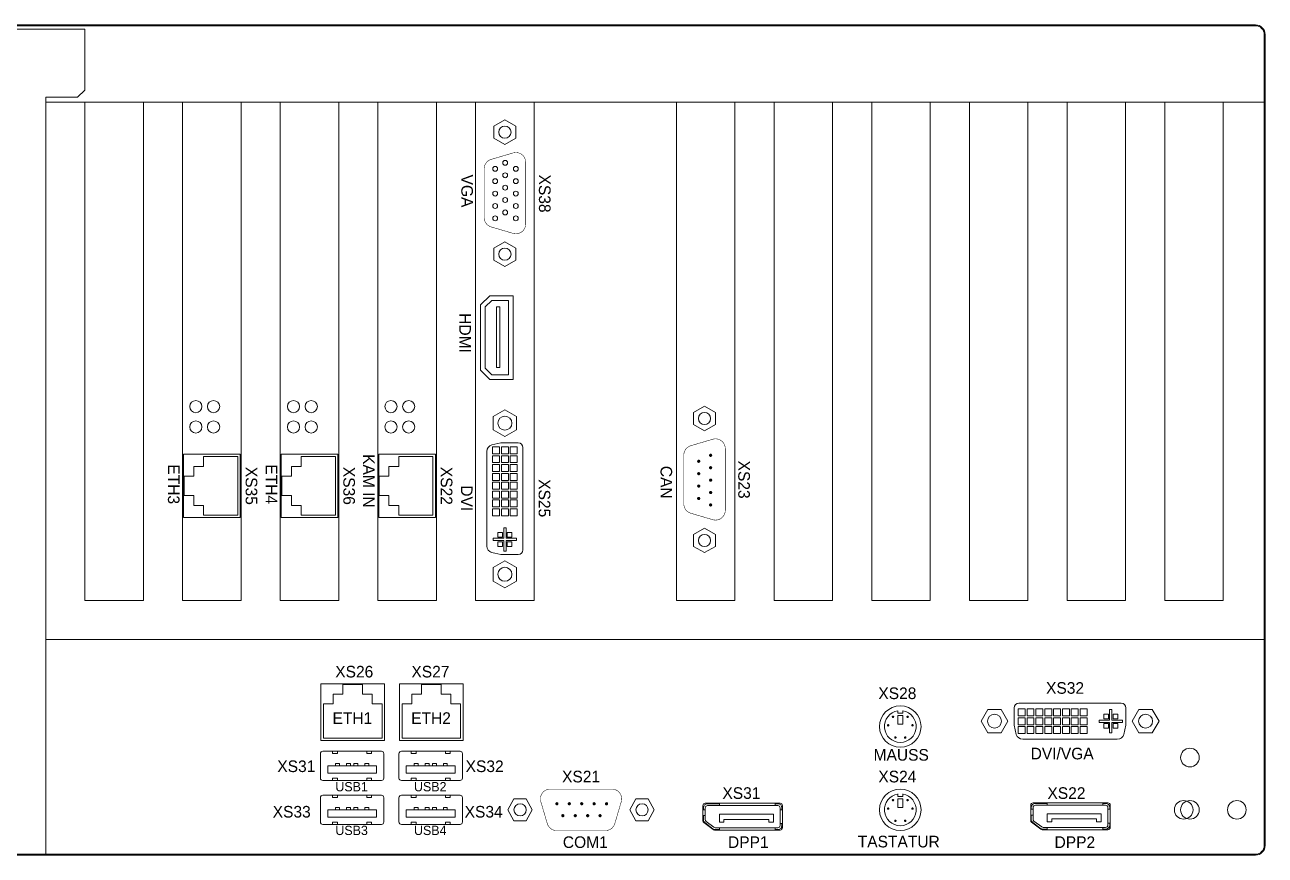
# Model space of a CAD drawing. Extents: x -2364 to 9601, y -871 to 1549.
# Drawn here: x 4405.7 to 4672.5, y -438 to -259.5 of the extents above; entities that cross this region are included whole.
import ezdxf

# ---------------------------------------------------------------- set-up
doc = ezdxf.new("R2010")
doc.units = 0
doc.layers.get('0').update_dxf_attribs({"linetype": 'CONTINUOUS'})
doc.layers.add('NRS', color=1, linetype='CONTINUOUS')

msp = doc.modelspace()

# ---------------------------------------------------------------- linework, layer by layer
at = {"color": 7, "lineweight": 13}
for p, q in [((4670.39289, -259.46876), (4222.96143, -259.46876)), ((4670.39289, -259.67882), (4222.96143, -259.67882)), ((4284.26955, -260.3829), (4418.65806, -260.3829)), ((4418.65806, -273.48675), (4418.65806, -260.3829)), ((4672.28344, -435.9206), (4672.28344, -261.56937)), ((4672.49351, -435.9206), (4672.49351, -261.56937)), ((4417.08003, -275.02211), (4418.65806, -273.48675)), ((4410.26234, -276.11261), (4410.26234, -275.02211)), ((4410.26234, -275.02211), (4417.08003, -275.02211)), ((4410.26234, -276.11261), (4672.28344, -276.11261)), ((4410.26234, -276.11261), (4410.26234, -383.24408)), ((4410.26234, -276.11261), (4410.26234, -383.24408)), ((4410.26234, -276.11261), (4410.26234, -437.81115)), ((4418.66481, -276.11261), (4418.66481, -383.24408)), ((4431.26851, -276.11261), (4431.26851, -383.24408)), ((4431.26851, -276.11261), (4431.26851, -383.24408)), ((4439.67098, -276.11261), (4439.67098, -383.24408)), ((4439.67098, -276.11261), (4439.67098, -383.24408)), ((4452.27468, -276.11261), (4452.27468, -383.24408)), ((4452.27468, -276.11261), (4452.27468, -383.24408)), ((4452.27468, -276.11261), (4452.27468, -383.24408)), ((4452.27468, -276.11261), (4452.27468, -383.24408)), ((4460.67715, -276.11261), (4460.67715, -383.24408)), ((4473.28086, -276.11261), (4473.28086, -383.24408)), ((4473.28086, -276.11261), (4473.28086, -383.24408)), ((4481.68332, -276.11261), (4481.68332, -383.24408)), ((4648.2354, -276.11261), (4488.88871, -276.11261)), ((4494.28703, -276.11261), (4494.28703, -383.24408)), ((4494.28703, -276.11261), (4494.28703, -383.24408)), ((4502.6895, -276.11261), (4502.6895, -383.24408)), ((4515.2932, -276.11261), (4515.2932, -383.24408)), ((4515.2932, -276.11261), (4515.2932, -383.24408)), ((4545.85454, -276.11261), (4545.85454, -383.24408)), ((4558.45825, -276.11261), (4558.45825, -383.24408)), ((4558.45825, -276.11261), (4558.45825, -383.24408)), ((4566.86072, -276.11261), (4566.86072, -383.24408)), ((4579.46442, -276.11261), (4579.46442, -383.24408)), ((4579.46442, -276.11261), (4579.46442, -383.24408)), ((4587.86689, -276.11261), (4587.86689, -383.24408)), ((4600.47059, -276.11261), (4600.47059, -383.24408)), ((4600.47059, -276.11261), (4600.47059, -383.24408)), ((4608.87306, -276.11261), (4608.87306, -383.24408)), ((4621.47676, -276.11261), (4621.47676, -383.24408)), ((4621.47676, -276.11261), (4621.47676, -383.24408)), ((4629.87923, -276.11261), (4629.87923, -383.24408)), ((4642.48293, -276.11261), (4642.48293, -383.24408)), ((4650.8854, -276.11261), (4650.8854, -383.24408)), ((4663.48911, -276.11261), (4663.48911, -383.24408)), ((4508.98508, -279.92924), (4506.62449, -281.24067)), ((4511.34566, -281.24067), (4508.98508, -279.92924)), ((4506.62449, -281.24067), (4506.62449, -283.86355)), ((4511.34566, -283.86355), (4511.34566, -281.24067)), ((4506.62449, -283.86355), (4508.98508, -285.17499)), ((4508.98508, -285.17499), (4511.34566, -283.86355)), ((4508.98508, -306.15799), (4506.62449, -307.46943)), ((4511.34566, -307.46943), (4508.98508, -306.15799)), ((4506.62449, -307.46943), (4506.62449, -310.0923)), ((4511.34566, -310.0923), (4511.34566, -307.46943)), ((4506.62449, -310.0923), (4508.98508, -311.40374)), ((4508.98508, -311.40374), (4511.34566, -310.0923)), ((4503.76174, -319.71392), (4505.76174, -317.71392)), ((4503.76174, -333.71392), (4503.76174, -319.71392)), ((4504.76174, -320.12813), (4506.17595, -318.71392)), ((4505.76174, -317.71392), (4510.76174, -317.71392)), ((4506.17595, -318.71392), (4509.76174, -318.71392)), ((4509.76174, -318.71392), (4509.76174, -334.71392)), ((4510.76174, -317.71392), (4510.76174, -335.71392)), ((4504.76174, -333.2997), (4504.76174, -320.12813)), ((4507.15971, -320.12813), (4507.8952, -320.12813)), ((4507.15971, -320.12813), (4507.15971, -333.13833)), ((4507.8952, -320.12813), (4507.8952, -333.13833)), ((4504.76174, -333.2997), (4506.17595, -334.71392)), ((4507.8952, -333.13833), (4507.15971, -333.13833)), ((4503.76174, -333.71392), (4505.76174, -335.71392)), ((4510.76174, -335.71392), (4505.76174, -335.71392)), ((4509.76174, -334.71392), (4506.17595, -334.71392)), ((4508.98508, -342.23622), (4506.48508, -343.6796)), ((4506.48508, -343.6796), (4506.48508, -346.56635)), ((4511.48508, -343.6796), (4508.98508, -342.23622)), ((4511.48508, -346.56635), (4511.48508, -343.6796)), ((4549.55625, -342.80524), (4551.91684, -341.4938)), ((4549.55625, -345.42811), (4549.55625, -342.80524)), ((4551.91684, -341.4938), (4554.27742, -342.80524)), ((4554.27742, -342.80524), (4554.27742, -345.42811)), ((4506.48508, -346.56635), (4508.98508, -348.00972)), ((4508.98508, -348.00972), (4511.48508, -346.56635)), ((4551.91684, -346.73955), (4549.55625, -345.42811)), ((4554.27742, -345.42811), (4551.91684, -346.73955)), ((4508.12508, -349.37297), (4506.15073, -349.78109)), ((4508.12508, -349.37297), (4511.84508, -349.37297)), ((4452.07071, -351.7823), (4439.87495, -351.7823)), ((4439.87495, -365.43631), (4439.87495, -351.7823)), ((4452.07071, -365.43631), (4452.07071, -351.7823)), ((4473.07689, -351.7823), (4460.88112, -351.7823)), ((4460.88112, -365.43631), (4460.88112, -351.7823)), ((4473.07689, -365.43631), (4473.07689, -351.7823)), ((4494.02971, -351.7823), (4481.83395, -351.7823)), ((4481.83395, -365.43631), (4481.83395, -351.7823)), ((4494.02971, -365.43631), (4494.02971, -351.7823)), ((4505.12508, -351.20411), (4505.12508, -371.54183)), ((4507.83008, -350.21297), (4506.33008, -350.21297)), ((4506.33008, -350.21297), (4506.33008, -351.71297)), ((4507.83008, -351.71297), (4506.33008, -351.71297)), ((4506.33008, -352.11797), (4506.33008, -353.61797)), ((4507.83008, -352.11797), (4506.33008, -352.11797)), ((4507.83008, -350.21297), (4507.83008, -351.71297)), ((4507.83008, -352.11797), (4507.83008, -353.61797)), ((4508.23508, -350.21297), (4509.73508, -350.21297)), ((4508.23508, -350.21297), (4508.23508, -351.71297)), ((4508.23508, -351.71297), (4509.73508, -351.71297)), ((4508.23508, -352.11797), (4508.23508, -353.61797)), ((4508.23508, -352.11797), (4509.73508, -352.11797)), ((4509.73508, -350.21297), (4509.73508, -351.71297)), ((4509.73508, -352.11797), (4509.73508, -353.61797)), ((4510.14008, -350.21297), (4511.64008, -350.21297)), ((4510.14008, -350.21297), (4510.14008, -351.71297)), ((4510.14008, -351.71297), (4511.64008, -351.71297)), ((4510.14008, -352.11797), (4511.64008, -352.11797)), ((4510.14008, -352.11797), (4510.14008, -353.61797)), ((4511.64008, -350.21297), (4511.64008, -351.71297)), ((4511.64008, -352.11797), (4511.64008, -353.61797)), ((4512.84508, -350.37297), (4512.84508, -372.37297)), ((4442.09278, -356.50869), (4442.09278, -354.40807)), ((4442.09278, -354.40807), (4444.1934, -354.40807)), ((4444.1934, -352.30745), (4451.54556, -352.30745)), ((4444.1934, -354.40807), (4444.1934, -352.30745)), ((4451.54556, -352.30745), (4451.54556, -364.91116)), ((4463.09896, -356.50869), (4463.09896, -354.40807)), ((4463.09896, -354.40807), (4465.19957, -354.40807)), ((4465.19957, -352.30745), (4472.55173, -352.30745)), ((4465.19957, -354.40807), (4465.19957, -352.30745)), ((4472.55173, -352.30745), (4472.55173, -364.91116)), ((4484.05178, -356.50869), (4484.05178, -354.40807)), ((4484.05178, -354.40807), (4486.1524, -354.40807)), ((4486.1524, -352.30745), (4493.50456, -352.30745)), ((4486.1524, -354.40807), (4486.1524, -352.30745)), ((4493.50456, -352.30745), (4493.50456, -364.91116)), ((4507.83008, -353.61797), (4506.33008, -353.61797)), ((4506.33008, -354.02297), (4506.33008, -355.52297)), ((4507.83008, -354.02297), (4506.33008, -354.02297)), ((4507.83008, -354.02297), (4507.83008, -355.52297)), ((4508.23508, -353.61797), (4509.73508, -353.61797)), ((4508.23508, -354.02297), (4508.23508, -355.52297)), ((4508.23508, -354.02297), (4509.73508, -354.02297)), ((4509.73508, -354.02297), (4509.73508, -355.52297)), ((4510.14008, -353.61797), (4511.64008, -353.61797)), ((4510.14008, -354.02297), (4511.64008, -354.02297)), ((4510.14008, -354.02297), (4510.14008, -355.52297)), ((4511.64008, -354.02297), (4511.64008, -355.52297)), ((4439.99217, -360.70992), (4439.99217, -356.50869)), ((4439.99217, -356.50869), (4442.09278, -356.50869)), ((4460.99834, -360.70992), (4460.99834, -356.50869)), ((4460.99834, -356.50869), (4463.09896, -356.50869)), ((4481.95116, -360.70992), (4481.95116, -356.50869)), ((4481.95116, -356.50869), (4484.05178, -356.50869)), ((4507.83008, -355.52297), (4506.33008, -355.52297)), ((4506.33008, -355.92797), (4506.33008, -357.42797)), ((4507.83008, -355.92797), (4506.33008, -355.92797)), ((4507.83008, -357.42797), (4506.33008, -357.42797)), ((4507.83008, -355.92797), (4507.83008, -357.42797)), ((4508.23508, -355.52297), (4509.73508, -355.52297)), ((4508.23508, -355.92797), (4508.23508, -357.42797)), ((4508.23508, -355.92797), (4509.73508, -355.92797)), ((4508.23508, -357.42797), (4509.73508, -357.42797)), ((4509.73508, -355.92797), (4509.73508, -357.42797)), ((4510.14008, -355.52297), (4511.64008, -355.52297)), ((4510.14008, -355.92797), (4511.64008, -355.92797)), ((4510.14008, -355.92797), (4510.14008, -357.42797)), ((4510.14008, -357.42797), (4511.64008, -357.42797)), ((4511.64008, -355.92797), (4511.64008, -357.42797)), ((4506.33008, -357.83297), (4506.33008, -359.33297)), ((4507.83008, -357.83297), (4506.33008, -357.83297)), ((4507.83008, -359.33297), (4506.33008, -359.33297)), ((4506.33008, -359.73797), (4506.33008, -361.23797)), ((4507.83008, -359.73797), (4506.33008, -359.73797)), ((4507.83008, -357.83297), (4507.83008, -359.33297)), ((4507.83008, -359.73797), (4507.83008, -361.23797)), ((4508.23508, -357.83297), (4508.23508, -359.33297)), ((4508.23508, -357.83297), (4509.73508, -357.83297)), ((4508.23508, -359.33297), (4509.73508, -359.33297)), ((4508.23508, -359.73797), (4508.23508, -361.23797)), ((4508.23508, -359.73797), (4509.73508, -359.73797)), ((4509.73508, -357.83297), (4509.73508, -359.33297)), ((4509.73508, -359.73797), (4509.73508, -361.23797)), ((4510.14008, -357.83297), (4511.64008, -357.83297)), ((4510.14008, -357.83297), (4510.14008, -359.33297)), ((4510.14008, -359.33297), (4511.64008, -359.33297)), ((4510.14008, -359.73797), (4511.64008, -359.73797)), ((4510.14008, -359.73797), (4510.14008, -361.23797)), ((4511.64008, -357.83297), (4511.64008, -359.33297)), ((4511.64008, -359.73797), (4511.64008, -361.23797)), ((4442.09278, -360.70992), (4439.99217, -360.70992)), ((4442.09278, -362.81054), (4442.09278, -360.70992)), ((4463.09896, -360.70992), (4460.99834, -360.70992)), ((4463.09896, -362.81054), (4463.09896, -360.70992)), ((4484.05178, -360.70992), (4481.95116, -360.70992)), ((4484.05178, -362.81054), (4484.05178, -360.70992)), ((4507.83008, -361.23797), (4506.33008, -361.23797)), ((4506.33008, -361.64297), (4506.33008, -363.14297)), ((4507.83008, -361.64297), (4506.33008, -361.64297)), ((4507.83008, -361.64297), (4507.83008, -363.14297)), ((4508.23508, -361.23797), (4509.73508, -361.23797)), ((4508.23508, -361.64297), (4508.23508, -363.14297)), ((4508.23508, -361.64297), (4509.73508, -361.64297)), ((4509.73508, -361.64297), (4509.73508, -363.14297)), ((4510.14008, -361.23797), (4511.64008, -361.23797)), ((4510.14008, -361.64297), (4511.64008, -361.64297)), ((4510.14008, -361.64297), (4510.14008, -363.14297)), ((4511.64008, -361.64297), (4511.64008, -363.14297)), ((4439.87495, -365.43631), (4452.07071, -365.43631)), ((4444.1934, -362.81054), (4442.09278, -362.81054)), ((4444.1934, -364.91116), (4444.1934, -362.81054)), ((4451.54556, -364.91116), (4444.1934, -364.91116)), ((4460.88112, -365.43631), (4473.07689, -365.43631)), ((4465.19957, -362.81054), (4463.09896, -362.81054)), ((4465.19957, -364.91116), (4465.19957, -362.81054)), ((4472.55173, -364.91116), (4465.19957, -364.91116)), ((4481.83395, -365.43631), (4494.02971, -365.43631)), ((4486.1524, -362.81054), (4484.05178, -362.81054)), ((4486.1524, -364.91116), (4486.1524, -362.81054)), ((4493.50456, -364.91116), (4486.1524, -364.91116)), ((4507.83008, -363.14297), (4506.33008, -363.14297)), ((4506.33008, -363.54797), (4506.33008, -365.04797)), ((4507.83008, -363.54797), (4506.33008, -363.54797)), ((4507.83008, -365.04797), (4506.33008, -365.04797)), ((4507.83008, -363.54797), (4507.83008, -365.04797)), ((4508.23508, -363.14297), (4509.73508, -363.14297)), ((4508.23508, -363.54797), (4508.23508, -365.04797)), ((4508.23508, -363.54797), (4509.73508, -363.54797)), ((4508.23508, -365.04797), (4509.73508, -365.04797)), ((4509.73508, -363.54797), (4509.73508, -365.04797)), ((4510.14008, -363.14297), (4511.64008, -363.14297)), ((4510.14008, -363.54797), (4511.64008, -363.54797)), ((4510.14008, -363.54797), (4510.14008, -365.04797)), ((4510.14008, -365.04797), (4511.64008, -365.04797)), ((4511.64008, -363.54797), (4511.64008, -365.04797)), ((4508.73508, -367.62297), (4508.73508, -369.87297)), ((4508.73508, -367.62297), (4509.23508, -367.62297)), ((4509.23508, -367.62297), (4509.23508, -369.87297)), ((4549.55625, -369.03399), (4551.91684, -367.72255)), ((4551.91684, -367.72255), (4554.27742, -369.03399)), ((4506.48508, -369.87297), (4508.73508, -369.87297)), ((4506.48508, -369.87297), (4506.48508, -370.37297)), ((4506.48508, -370.37297), (4508.73508, -370.37297)), ((4507.48508, -368.62297), (4507.48508, -369.62297)), ((4508.48508, -368.62297), (4507.48508, -368.62297)), ((4508.48508, -369.62297), (4507.48508, -369.62297)), ((4508.48508, -370.62297), (4507.48508, -370.62297)), ((4507.48508, -370.62297), (4507.48508, -371.62297)), ((4508.48508, -368.62297), (4508.48508, -369.62297)), ((4508.48508, -370.62297), (4508.48508, -371.62297)), ((4508.73508, -370.37297), (4508.73508, -372.62297)), ((4509.23508, -369.87297), (4511.48508, -369.87297)), ((4509.23508, -370.37297), (4509.23508, -372.62297)), ((4509.23508, -370.37297), (4511.48508, -370.37297)), ((4509.48508, -368.62297), (4510.48508, -368.62297)), ((4509.48508, -368.62297), (4509.48508, -369.62297)), ((4509.48508, -369.62297), (4510.48508, -369.62297)), ((4509.48508, -370.62297), (4510.48508, -370.62297)), ((4509.48508, -370.62297), (4509.48508, -371.62297)), ((4510.48508, -368.62297), (4510.48508, -369.62297)), ((4510.48508, -370.62297), (4510.48508, -371.62297)), ((4511.48508, -369.87297), (4511.48508, -370.37297)), ((4549.55625, -371.65687), (4549.55625, -369.03399)), ((4554.27742, -369.03399), (4554.27742, -371.65687)), ((4508.12508, -373.37297), (4506.15073, -372.96486)), ((4508.48508, -371.62297), (4507.48508, -371.62297)), ((4508.12508, -373.37297), (4511.84508, -373.37297)), ((4508.73508, -372.62297), (4509.23508, -372.62297)), ((4509.48508, -371.62297), (4510.48508, -371.62297)), ((4551.91684, -372.9683), (4549.55625, -371.65687)), ((4554.27742, -371.65687), (4551.91684, -372.9683)), ((4506.48508, -376.1796), (4508.98508, -374.73622)), ((4508.98508, -374.73622), (4511.48508, -376.1796)), ((4506.48508, -379.06635), (4506.48508, -376.1796)), ((4511.48508, -376.1796), (4511.48508, -379.06635)), ((4508.98508, -380.50972), (4506.48508, -379.06635)), ((4511.48508, -379.06635), (4508.98508, -380.50972)), ((4431.26851, -383.24408), (4418.66481, -383.24408)), ((4452.27468, -383.24408), (4439.67098, -383.24408)), ((4473.28086, -383.24408), (4460.67715, -383.24408)), ((4494.28703, -383.24408), (4481.68332, -383.24408)), ((4515.2932, -383.24408), (4502.6895, -383.24408)), ((4558.45825, -383.24408), (4545.85454, -383.24408)), ((4579.46442, -383.24408), (4566.86072, -383.24408)), ((4600.47059, -383.24408), (4587.86689, -383.24408)), ((4621.47676, -383.24408), (4608.87306, -383.24408)), ((4642.48293, -383.24408), (4629.87923, -383.24408)), ((4663.48911, -383.24408), (4650.8854, -383.24408)), ((4672.28344, -391.64655), (4410.26234, -391.64655)), ((4469.42787, -401.18038), (4469.42787, -413.37615)), ((4469.42787, -401.18038), (4483.08189, -401.18038)), ((4474.15426, -401.2976), (4478.3555, -401.2976)), ((4474.15426, -403.39822), (4474.15426, -401.2976)), ((4478.3555, -401.2976), (4478.3555, -403.39822)), ((4483.08189, -413.37615), (4483.08189, -401.18038)), ((4486.33745, -401.18038), (4486.33745, -413.37615)), ((4486.33745, -401.18038), (4499.99147, -401.18038)), ((4491.06384, -403.39822), (4491.06384, -401.2976)), ((4491.06384, -401.2976), (4495.26508, -401.2976)), ((4495.26508, -401.2976), (4495.26508, -403.39822)), ((4499.99147, -413.37615), (4499.99147, -401.18038)), ((4472.05364, -405.49883), (4472.05364, -403.39822)), ((4472.05364, -403.39822), (4474.15426, -403.39822)), ((4478.3555, -403.39822), (4480.45611, -403.39822)), ((4480.45611, -403.39822), (4480.45611, -405.49883)), ((4488.96323, -403.39822), (4491.06384, -403.39822)), ((4488.96323, -405.49883), (4488.96323, -403.39822)), ((4495.26508, -403.39822), (4497.36569, -403.39822)), ((4497.36569, -403.39822), (4497.36569, -405.49883)), ((4619.52537, -405.35635), (4641.52537, -405.35635)), ((4469.95303, -412.85099), (4469.95303, -405.49883)), ((4469.95303, -405.49883), (4472.05364, -405.49883)), ((4480.45611, -405.49883), (4482.55673, -405.49883)), ((4482.55673, -405.49883), (4482.55673, -412.85099)), ((4486.86261, -405.49883), (4488.96323, -405.49883)), ((4486.86261, -412.85099), (4486.86261, -405.49883)), ((4497.36569, -405.49883), (4499.46631, -405.49883)), ((4499.46631, -405.49883), (4499.46631, -412.85099)), ((4593.49496, -406.94799), (4593.49496, -407.47256)), ((4593.49496, -407.47256), (4594.54411, -407.47256)), ((4593.49496, -409.83315), (4593.49496, -407.99714)), ((4593.49496, -407.99714), (4594.54411, -407.99714)), ((4594.54411, -407.47256), (4594.54411, -406.94799)), ((4594.54411, -407.99714), (4594.54411, -409.83315)), ((4612.832, -406.71635), (4611.38862, -409.21635)), ((4615.71875, -406.71635), (4612.832, -406.71635)), ((4617.16213, -409.21635), (4615.71875, -406.71635)), ((4618.52537, -410.07635), (4618.52537, -406.35635)), ((4619.36537, -408.06135), (4619.36537, -406.56135)), ((4619.36537, -406.56135), (4620.86537, -406.56135)), ((4619.36537, -408.06135), (4620.86537, -408.06135)), ((4620.86537, -408.06135), (4620.86537, -406.56135)), ((4621.27037, -408.06135), (4621.27037, -406.56135)), ((4621.27037, -406.56135), (4622.77037, -406.56135)), ((4621.27037, -408.06135), (4622.77037, -408.06135)), ((4622.77037, -408.06135), (4622.77037, -406.56135)), ((4623.17537, -408.06135), (4623.17537, -406.56135)), ((4623.17537, -406.56135), (4624.67537, -406.56135)), ((4623.17537, -408.06135), (4624.67537, -408.06135)), ((4624.67537, -408.06135), (4624.67537, -406.56135)), ((4625.08037, -408.06135), (4625.08037, -406.56135)), ((4625.08037, -406.56135), (4626.58037, -406.56135)), ((4625.08037, -408.06135), (4626.58037, -408.06135)), ((4626.58037, -408.06135), (4626.58037, -406.56135)), ((4626.98537, -408.06135), (4626.98537, -406.56135)), ((4626.98537, -406.56135), (4628.48537, -406.56135)), ((4626.98537, -408.06135), (4628.48537, -408.06135)), ((4628.48537, -408.06135), (4628.48537, -406.56135)), ((4628.89037, -408.06135), (4628.89037, -406.56135)), ((4628.89037, -406.56135), (4630.39037, -406.56135)), ((4628.89037, -408.06135), (4630.39037, -408.06135)), ((4630.39037, -408.06135), (4630.39037, -406.56135)), ((4630.79537, -408.06135), (4630.79537, -406.56135)), ((4630.79537, -406.56135), (4632.29537, -406.56135)), ((4630.79537, -408.06135), (4632.29537, -408.06135)), ((4632.29537, -408.06135), (4632.29537, -406.56135)), ((4632.70037, -408.06135), (4632.70037, -406.56135)), ((4632.70037, -406.56135), (4634.20037, -406.56135)), ((4632.70037, -408.06135), (4634.20037, -408.06135)), ((4634.20037, -408.06135), (4634.20037, -406.56135)), ((4637.77537, -408.71635), (4637.77537, -407.71635)), ((4637.77537, -407.71635), (4638.77537, -407.71635)), ((4638.77537, -408.71635), (4638.77537, -407.71635)), ((4639.02537, -408.96635), (4639.02537, -406.71635)), ((4639.02537, -406.71635), (4639.52537, -406.71635)), ((4639.52537, -408.96635), (4639.52537, -406.71635)), ((4639.77537, -408.71635), (4639.77537, -407.71635)), ((4639.77537, -407.71635), (4640.77537, -407.71635)), ((4640.77537, -408.71635), (4640.77537, -407.71635)), ((4642.52537, -410.07635), (4642.52537, -406.35635)), ((4643.88862, -409.21635), (4645.332, -406.71635)), ((4645.332, -406.71635), (4648.21875, -406.71635)), ((4648.21875, -406.71635), (4649.66213, -409.21635)), ((4594.54411, -409.83315), (4593.49496, -409.83315)), ((4611.38862, -409.21635), (4612.832, -411.71635)), ((4615.71875, -411.71635), (4617.16213, -409.21635)), ((4618.52537, -410.07635), (4618.93349, -412.05069)), ((4619.36537, -409.96635), (4619.36537, -408.46635)), ((4619.36537, -408.46635), (4620.86537, -408.46635)), ((4619.36537, -409.96635), (4620.86537, -409.96635)), ((4619.36537, -410.37135), (4619.36537, -411.87135)), ((4619.36537, -410.37135), (4620.86537, -410.37135)), ((4620.86537, -409.96635), (4620.86537, -408.46635)), ((4620.86537, -410.37135), (4620.86537, -411.87135)), ((4621.27037, -408.46635), (4622.77037, -408.46635)), ((4621.27037, -409.96635), (4621.27037, -408.46635)), ((4621.27037, -409.96635), (4622.77037, -409.96635)), ((4621.27037, -410.37135), (4622.77037, -410.37135)), ((4621.27037, -410.37135), (4621.27037, -411.87135)), ((4622.77037, -409.96635), (4622.77037, -408.46635)), ((4622.77037, -410.37135), (4622.77037, -411.87135)), ((4623.17537, -408.46635), (4624.67537, -408.46635)), ((4623.17537, -409.96635), (4623.17537, -408.46635)), ((4623.17537, -409.96635), (4624.67537, -409.96635)), ((4623.17537, -410.37135), (4624.67537, -410.37135)), ((4623.17537, -410.37135), (4623.17537, -411.87135)), ((4624.67537, -409.96635), (4624.67537, -408.46635)), ((4624.67537, -410.37135), (4624.67537, -411.87135)), ((4625.08037, -408.46635), (4626.58037, -408.46635)), ((4625.08037, -409.96635), (4625.08037, -408.46635)), ((4625.08037, -409.96635), (4626.58037, -409.96635)), ((4625.08037, -410.37135), (4626.58037, -410.37135)), ((4625.08037, -410.37135), (4625.08037, -411.87135)), ((4626.58037, -409.96635), (4626.58037, -408.46635)), ((4626.58037, -410.37135), (4626.58037, -411.87135)), ((4626.98537, -408.46635), (4628.48537, -408.46635)), ((4626.98537, -409.96635), (4626.98537, -408.46635)), ((4626.98537, -409.96635), (4628.48537, -409.96635)), ((4626.98537, -410.37135), (4628.48537, -410.37135)), ((4626.98537, -410.37135), (4626.98537, -411.87135)), ((4628.48537, -409.96635), (4628.48537, -408.46635)), ((4628.48537, -410.37135), (4628.48537, -411.87135)), ((4628.89037, -408.46635), (4630.39037, -408.46635)), ((4628.89037, -409.96635), (4628.89037, -408.46635)), ((4628.89037, -409.96635), (4630.39037, -409.96635)), ((4628.89037, -410.37135), (4630.39037, -410.37135)), ((4628.89037, -410.37135), (4628.89037, -411.87135)), ((4630.39037, -409.96635), (4630.39037, -408.46635)), ((4630.39037, -410.37135), (4630.39037, -411.87135)), ((4630.79537, -408.46635), (4632.29537, -408.46635)), ((4630.79537, -409.96635), (4630.79537, -408.46635)), ((4630.79537, -409.96635), (4632.29537, -409.96635)), ((4630.79537, -410.37135), (4632.29537, -410.37135)), ((4630.79537, -410.37135), (4630.79537, -411.87135)), ((4632.29537, -409.96635), (4632.29537, -408.46635)), ((4632.29537, -410.37135), (4632.29537, -411.87135)), ((4632.70037, -408.46635), (4634.20037, -408.46635)), ((4632.70037, -409.96635), (4632.70037, -408.46635)), ((4632.70037, -409.96635), (4634.20037, -409.96635)), ((4632.70037, -410.37135), (4634.20037, -410.37135)), ((4632.70037, -410.37135), (4632.70037, -411.87135)), ((4634.20037, -409.96635), (4634.20037, -408.46635)), ((4634.20037, -410.37135), (4634.20037, -411.87135)), ((4636.77537, -408.96635), (4639.02537, -408.96635)), ((4636.77537, -409.46635), (4636.77537, -408.96635)), ((4636.77537, -409.46635), (4639.02537, -409.46635)), ((4637.77537, -408.71635), (4638.77537, -408.71635)), ((4637.77537, -409.71635), (4638.77537, -409.71635)), ((4637.77537, -409.71635), (4637.77537, -410.71635)), ((4637.77537, -410.71635), (4638.77537, -410.71635)), ((4638.77537, -409.71635), (4638.77537, -410.71635)), ((4639.02537, -411.71635), (4639.02537, -409.46635)), ((4639.52537, -408.96635), (4641.77537, -408.96635)), ((4639.52537, -409.46635), (4641.77537, -409.46635)), ((4639.52537, -411.71635), (4639.52537, -409.46635)), ((4639.77537, -408.71635), (4640.77537, -408.71635)), ((4639.77537, -409.71635), (4639.77537, -410.71635)), ((4639.77537, -409.71635), (4640.77537, -409.71635)), ((4639.77537, -410.71635), (4640.77537, -410.71635)), ((4640.77537, -409.71635), (4640.77537, -410.71635)), ((4641.77537, -409.46635), (4641.77537, -408.96635)), ((4642.52537, -410.07635), (4642.11726, -412.05069)), ((4645.332, -411.71635), (4643.88862, -409.21635)), ((4649.66213, -409.21635), (4648.21875, -411.71635)), ((4469.42787, -413.37615), (4483.08189, -413.37615)), ((4482.55673, -412.85099), (4469.95303, -412.85099)), ((4486.33745, -413.37615), (4499.99147, -413.37615)), ((4499.46631, -412.85099), (4486.86261, -412.85099)), ((4612.832, -411.71635), (4615.71875, -411.71635)), ((4619.36537, -411.87135), (4620.86537, -411.87135)), ((4620.35651, -413.07635), (4640.69423, -413.07635)), ((4621.27037, -411.87135), (4622.77037, -411.87135)), ((4623.17537, -411.87135), (4624.67537, -411.87135)), ((4625.08037, -411.87135), (4626.58037, -411.87135)), ((4626.98537, -411.87135), (4628.48537, -411.87135)), ((4628.89037, -411.87135), (4630.39037, -411.87135)), ((4630.79537, -411.87135), (4632.29537, -411.87135)), ((4632.70037, -411.87135), (4634.20037, -411.87135)), ((4639.02537, -411.71635), (4639.52537, -411.71635)), ((4648.21875, -411.71635), (4645.332, -411.71635)), ((4469.81799, -415.66335), (4482.42271, -415.66335)), ((4471.91877, -416.18854), (4471.91877, -415.66335)), ((4472.96917, -416.18854), (4472.96917, -415.66335)), ((4479.27153, -415.66335), (4479.27153, -416.18854)), ((4480.32192, -415.66335), (4480.32192, -416.18854)), ((4486.72757, -415.66335), (4499.33229, -415.66335)), ((4488.82835, -416.18854), (4488.82835, -415.66335)), ((4489.87875, -416.18854), (4489.87875, -415.66335)), ((4496.18111, -415.66335), (4496.18111, -416.18854)), ((4497.2315, -415.66335), (4497.2315, -416.18854)), ((4469.29279, -421.44051), (4469.29279, -416.18854)), ((4481.37231, -418.81453), (4470.86838, -418.81453)), ((4470.86838, -418.81453), (4470.86838, -420.39011)), ((4471.91877, -416.18854), (4472.96917, -416.18854)), ((4473.38933, -418.28933), (4472.54901, -418.28933)), ((4472.54901, -418.28933), (4472.54901, -418.81453)), ((4473.38933, -418.28933), (4473.38933, -418.81453)), ((4475.75271, -418.28933), (4474.9124, -418.28933)), ((4474.9124, -418.28933), (4474.9124, -418.81453)), ((4475.75271, -418.28933), (4475.75271, -418.81453)), ((4476.48798, -418.81453), (4476.48798, -418.28933)), ((4477.3283, -418.28933), (4476.48798, -418.28933)), ((4477.3283, -418.81453), (4477.3283, -418.28933)), ((4478.85137, -418.81453), (4478.85137, -418.28933)), ((4479.69168, -418.28933), (4478.85137, -418.28933)), ((4479.27153, -416.18854), (4480.32192, -416.18854)), ((4479.69168, -418.81453), (4479.69168, -418.28933)), ((4481.37231, -420.39011), (4481.37231, -418.81453)), ((4482.9479, -416.18854), (4482.9479, -421.44051)), ((4486.20237, -421.44051), (4486.20237, -416.18854)), ((4487.77796, -418.81453), (4487.77796, -420.39011)), ((4498.28189, -418.81453), (4487.77796, -418.81453)), ((4488.82835, -416.18854), (4489.87875, -416.18854)), ((4490.29891, -418.28933), (4489.45859, -418.28933)), ((4489.45859, -418.28933), (4489.45859, -418.81453)), ((4490.29891, -418.28933), (4490.29891, -418.81453)), ((4492.66229, -418.28933), (4491.82198, -418.28933)), ((4491.82198, -418.28933), (4491.82198, -418.81453)), ((4492.66229, -418.28933), (4492.66229, -418.81453)), ((4493.39756, -418.81453), (4493.39756, -418.28933)), ((4494.23788, -418.28933), (4493.39756, -418.28933)), ((4494.23788, -418.81453), (4494.23788, -418.28933)), ((4495.76095, -418.81453), (4495.76095, -418.28933)), ((4496.60126, -418.28933), (4495.76095, -418.28933)), ((4496.18111, -416.18854), (4497.2315, -416.18854)), ((4496.60126, -418.81453), (4496.60126, -418.28933)), ((4498.28189, -420.39011), (4498.28189, -418.81453)), ((4499.85748, -416.18854), (4499.85748, -421.44051)), ((4470.86838, -420.39011), (4481.37231, -420.39011)), ((4471.91877, -421.9657), (4471.91877, -421.44051)), ((4472.96917, -421.44051), (4471.91877, -421.44051)), ((4472.96917, -421.9657), (4472.96917, -421.44051)), ((4480.32192, -421.44051), (4479.27153, -421.44051)), ((4479.27153, -421.44051), (4479.27153, -421.9657)), ((4480.32192, -421.44051), (4480.32192, -421.9657)), ((4487.77796, -420.39011), (4498.28189, -420.39011)), ((4488.82835, -421.9657), (4488.82835, -421.44051)), ((4489.87875, -421.44051), (4488.82835, -421.44051)), ((4489.87875, -421.9657), (4489.87875, -421.44051)), ((4496.18111, -421.44051), (4496.18111, -421.9657)), ((4497.2315, -421.44051), (4496.18111, -421.44051)), ((4497.2315, -421.44051), (4497.2315, -421.9657)), ((4482.42271, -421.9657), (4469.81799, -421.9657)), ((4499.33229, -421.9657), (4486.72757, -421.9657)), ((4469.29279, -430.89405), (4469.29279, -425.64208)), ((4469.81799, -425.11688), (4482.42271, -425.11688)), ((4471.91877, -425.64208), (4471.91877, -425.11688)), ((4471.91877, -425.64208), (4472.96917, -425.64208)), ((4472.96917, -425.64208), (4472.96917, -425.11688)), ((4479.27153, -425.11688), (4479.27153, -425.64208)), ((4479.27153, -425.64208), (4480.32192, -425.64208)), ((4480.32192, -425.11688), (4480.32192, -425.64208)), ((4482.9479, -425.64208), (4482.9479, -430.89405)), ((4486.20237, -430.89405), (4486.20237, -425.64208)), ((4486.72757, -425.11688), (4499.33229, -425.11688)), ((4488.82835, -425.64208), (4488.82835, -425.11688)), ((4488.82835, -425.64208), (4489.87875, -425.64208)), ((4489.87875, -425.64208), (4489.87875, -425.11688)), ((4496.18111, -425.11688), (4496.18111, -425.64208)), ((4496.18111, -425.64208), (4497.2315, -425.64208)), ((4497.2315, -425.11688), (4497.2315, -425.64208)), ((4499.85748, -425.64208), (4499.85748, -430.89405)), ((4509.62156, -428.26806), (4510.933, -425.90748)), ((4510.933, -425.90748), (4513.55587, -425.90748)), ((4513.55587, -425.90748), (4514.86731, -428.26806)), ((4535.85031, -428.26806), (4537.16175, -425.90748)), ((4537.16175, -425.90748), (4539.78463, -425.90748)), ((4539.78463, -425.90748), (4541.09606, -428.26806)), ((4593.49496, -424.85832), (4593.49496, -425.3829)), ((4593.49496, -425.3829), (4594.54411, -425.3829)), ((4593.49496, -425.90748), (4594.54411, -425.90748)), ((4593.49496, -427.74349), (4593.49496, -425.90748)), ((4594.54411, -425.3829), (4594.54411, -424.85832)), ((4594.54411, -425.90748), (4594.54411, -427.74349)), ((4481.37231, -428.26806), (4470.86838, -428.26806)), ((4470.86838, -428.26806), (4470.86838, -429.84365)), ((4473.38933, -427.74287), (4472.54901, -427.74287)), ((4472.54901, -427.74287), (4472.54901, -428.26806)), ((4473.38933, -427.74287), (4473.38933, -428.26806)), ((4475.75271, -427.74287), (4474.9124, -427.74287)), ((4474.9124, -427.74287), (4474.9124, -428.26806)), ((4475.75271, -427.74287), (4475.75271, -428.26806)), ((4476.48798, -428.26806), (4476.48798, -427.74287)), ((4477.3283, -427.74287), (4476.48798, -427.74287)), ((4477.3283, -428.26806), (4477.3283, -427.74287)), ((4478.85137, -428.26806), (4478.85137, -427.74287)), ((4479.69168, -427.74287), (4478.85137, -427.74287)), ((4479.69168, -428.26806), (4479.69168, -427.74287)), ((4481.37231, -429.84365), (4481.37231, -428.26806)), ((4498.28189, -428.26806), (4487.77796, -428.26806)), ((4487.77796, -428.26806), (4487.77796, -429.84365)), ((4490.29891, -427.74287), (4489.45859, -427.74287)), ((4489.45859, -427.74287), (4489.45859, -428.26806)), ((4490.29891, -427.74287), (4490.29891, -428.26806)), ((4491.82198, -427.74287), (4491.82198, -428.26806)), ((4492.66229, -427.74287), (4491.82198, -427.74287)), ((4492.66229, -427.74287), (4492.66229, -428.26806)), ((4493.39756, -428.26806), (4493.39756, -427.74287)), ((4494.23788, -427.74287), (4493.39756, -427.74287)), ((4494.23788, -428.26806), (4494.23788, -427.74287)), ((4495.76095, -428.26806), (4495.76095, -427.74287)), ((4496.60126, -427.74287), (4495.76095, -427.74287)), ((4496.60126, -428.26806), (4496.60126, -427.74287)), ((4498.28189, -429.84365), (4498.28189, -428.26806)), ((4510.933, -430.62865), (4509.62156, -428.26806)), ((4514.86731, -428.26806), (4513.55587, -430.62865)), ((4537.16175, -430.62865), (4535.85031, -428.26806)), ((4541.09606, -428.26806), (4539.78463, -430.62865)), ((4594.54411, -427.74349), (4593.49496, -427.74349)), ((4482.42271, -431.41924), (4469.81799, -431.41924)), ((4470.86838, -429.84365), (4481.37231, -429.84365)), ((4471.91877, -431.41924), (4471.91877, -430.89405)), ((4472.96917, -430.89405), (4471.91877, -430.89405)), ((4472.96917, -431.41924), (4472.96917, -430.89405)), ((4480.32192, -430.89405), (4479.27153, -430.89405)), ((4479.27153, -430.89405), (4479.27153, -431.41924)), ((4480.32192, -430.89405), (4480.32192, -431.41924)), ((4499.33229, -431.41924), (4486.72757, -431.41924)), ((4487.77796, -429.84365), (4498.28189, -429.84365)), ((4488.82835, -431.41924), (4488.82835, -430.89405)), ((4489.87875, -430.89405), (4488.82835, -430.89405)), ((4489.87875, -431.41924), (4489.87875, -430.89405)), ((4497.2315, -430.89405), (4496.18111, -430.89405)), ((4496.18111, -430.89405), (4496.18111, -431.41924)), ((4497.2315, -430.89405), (4497.2315, -431.41924)), ((4513.55587, -430.62865), (4510.933, -430.62865)), ((4539.78463, -430.62865), (4537.16175, -430.62865)), ((4222.96143, -437.81115), (4670.39289, -437.81115)), ((4222.96143, -438.02122), (4670.39289, -438.02122))]:
    msp.add_line(p, q, dxfattribs=at)
at = {"color": 7, "linetype": 'Continuous', "lineweight": 13}
for p, q in [((4638.66083, -426.7757), (4622.56083, -426.7757)), ((4638.66083, -426.7757), (4622.56083, -426.7757)), ((4625.61083, -426.7757), (4625.61083, -426.8757)), ((4625.61083, -426.7757), (4625.61083, -426.8757)), ((4637.61083, -426.7757), (4637.61083, -426.8757)), ((4637.61083, -426.7757), (4637.61083, -426.8757)), ((4551.5712, -427.35613), (4551.5712, -430.61829)), ((4551.5712, -427.35613), (4551.5712, -430.61829)), ((4551.6712, -428.23613), (4551.5712, -428.23613)), ((4551.6712, -428.23613), (4551.5712, -428.23613)), ((4551.6712, -427.85613), (4551.6712, -428.23613)), ((4551.6712, -427.85613), (4551.6712, -428.23613)), ((4552.0712, -428.23613), (4551.6712, -428.23613)), ((4552.0712, -428.23613), (4551.6712, -428.23613)), ((4568.1712, -426.85613), (4552.0712, -426.85613)), ((4568.1712, -426.85613), (4552.0712, -426.85613)), ((4552.0712, -427.85613), (4552.0712, -428.23613)), ((4552.0712, -427.85613), (4552.0712, -428.23613)), ((4552.0712, -429.52112), (4552.0712, -428.23613)), ((4552.0712, -429.52112), (4552.0712, -428.23613)), ((4555.1212, -426.95613), (4552.5712, -426.95613)), ((4555.1212, -426.95613), (4552.5712, -426.95613)), ((4555.1212, -427.35613), (4552.5712, -427.35613)), ((4555.1212, -427.35613), (4552.5712, -427.35613)), ((4555.09904, -429.23613), (4555.09904, -430.91613)), ((4566.73132, -429.23613), (4555.09904, -429.23613)), ((4555.09904, -429.23613), (4555.09904, -430.91613)), ((4566.73132, -429.23613), (4555.09904, -429.23613)), ((4555.1212, -426.85613), (4555.1212, -426.95613)), ((4555.1212, -426.85613), (4555.1212, -426.95613)), ((4555.1212, -426.95613), (4555.1212, -427.35613)), ((4555.1212, -426.95613), (4555.1212, -427.35613)), ((4555.1212, -427.35613), (4567.1212, -427.35613)), ((4555.1212, -427.35613), (4567.1212, -427.35613)), ((4566.73132, -430.91613), (4566.73132, -429.23613)), ((4566.73132, -430.91613), (4566.73132, -429.23613)), ((4567.1212, -426.85613), (4567.1212, -426.95613)), ((4567.1212, -426.85613), (4567.1212, -426.95613)), ((4567.6712, -426.95613), (4567.1212, -426.95613)), ((4567.1212, -426.95613), (4567.1212, -427.35613)), ((4567.6712, -426.95613), (4567.1212, -426.95613)), ((4567.1212, -426.95613), (4567.1212, -427.35613)), ((4567.6712, -427.35613), (4567.1212, -427.35613)), ((4567.6712, -427.35613), (4567.1212, -427.35613)), ((4568.1712, -428.23613), (4568.1712, -427.85613)), ((4568.1712, -428.23613), (4568.1712, -427.85613)), ((4568.1712, -431.23613), (4568.1712, -428.23613)), ((4568.1712, -428.23613), (4568.5712, -428.23613)), ((4568.1712, -431.23613), (4568.1712, -428.23613)), ((4568.1712, -428.23613), (4568.5712, -428.23613)), ((4568.5712, -428.23613), (4568.5712, -427.85613)), ((4568.5712, -428.23613), (4568.5712, -427.85613)), ((4568.5712, -428.23613), (4568.6712, -428.23613)), ((4568.5712, -428.23613), (4568.6712, -428.23613)), ((4568.6712, -432.11613), (4568.6712, -427.35613)), ((4568.6712, -432.11613), (4568.6712, -427.35613)), ((4622.06083, -427.2757), (4622.06083, -430.53786)), ((4622.06083, -427.2757), (4622.06083, -430.53786)), ((4622.16083, -428.1557), (4622.06083, -428.1557)), ((4622.16083, -428.1557), (4622.06083, -428.1557)), ((4622.06083, -429.44069), (4622.16083, -429.44069)), ((4622.06083, -429.44069), (4622.16083, -429.44069)), ((4622.16083, -427.7757), (4622.16083, -428.1557)), ((4622.16083, -427.7757), (4622.16083, -428.1557)), ((4622.56083, -428.1557), (4622.16083, -428.1557)), ((4622.56083, -428.1557), (4622.16083, -428.1557)), ((4622.16083, -429.44069), (4622.56083, -429.44069)), ((4622.16083, -429.44069), (4622.16083, -430.2857)), ((4622.16083, -429.44069), (4622.56083, -429.44069)), ((4622.16083, -429.44069), (4622.16083, -430.2857)), ((4622.56083, -427.7757), (4622.56083, -428.1557)), ((4622.56083, -427.7757), (4622.56083, -428.1557)), ((4622.56083, -429.44069), (4622.56083, -428.1557)), ((4622.56083, -429.44069), (4622.56083, -428.1557)), ((4622.56083, -429.44069), (4622.56083, -430.2857)), ((4622.56083, -429.44069), (4622.56083, -430.2857)), ((4625.61083, -426.8757), (4623.06083, -426.8757)), ((4625.61083, -426.8757), (4623.06083, -426.8757)), ((4625.61083, -427.2757), (4623.06083, -427.2757)), ((4625.61083, -427.2757), (4623.06083, -427.2757)), ((4625.58867, -429.1557), (4625.58867, -430.8357)), ((4637.22095, -429.1557), (4625.58867, -429.1557)), ((4625.58867, -429.1557), (4625.58867, -430.8357)), ((4637.22095, -429.1557), (4625.58867, -429.1557)), ((4625.61083, -426.8757), (4625.61083, -427.2757)), ((4625.61083, -426.8757), (4625.61083, -427.2757)), ((4625.61083, -427.2757), (4637.61083, -427.2757)), ((4625.61083, -427.2757), (4637.61083, -427.2757)), ((4637.22095, -430.8357), (4637.22095, -429.1557)), ((4637.22095, -430.8357), (4637.22095, -429.1557)), ((4638.16083, -426.8757), (4637.61083, -426.8757)), ((4637.61083, -426.8757), (4637.61083, -427.2757)), ((4638.16083, -426.8757), (4637.61083, -426.8757)), ((4637.61083, -426.8757), (4637.61083, -427.2757)), ((4638.16083, -427.2757), (4637.61083, -427.2757)), ((4638.16083, -427.2757), (4637.61083, -427.2757)), ((4638.66083, -428.1557), (4638.66083, -427.7757)), ((4638.66083, -428.1557), (4638.66083, -427.7757)), ((4638.66083, -431.1557), (4638.66083, -428.1557)), ((4638.66083, -428.1557), (4639.06083, -428.1557)), ((4638.66083, -431.1557), (4638.66083, -428.1557)), ((4638.66083, -428.1557), (4639.06083, -428.1557)), ((4639.06083, -428.1557), (4639.06083, -427.7757)), ((4639.06083, -428.1557), (4639.06083, -427.7757)), ((4639.06083, -428.1557), (4639.16083, -428.1557)), ((4639.06083, -428.1557), (4639.16083, -428.1557)), ((4639.16083, -432.0357), (4639.16083, -427.2757)), ((4639.16083, -432.0357), (4639.16083, -427.2757)), ((4551.5712, -429.52112), (4551.6712, -429.52112)), ((4551.5712, -429.52112), (4551.6712, -429.52112)), ((4551.6712, -429.52112), (4552.0712, -429.52112)), ((4551.6712, -429.52112), (4551.6712, -430.36613)), ((4551.6712, -429.52112), (4552.0712, -429.52112)), ((4551.6712, -429.52112), (4551.6712, -430.36613)), ((4551.6712, -430.91829), (4551.6712, -430.36613)), ((4551.6712, -430.91829), (4551.6712, -430.36613)), ((4551.76844, -431.01621), (4553.73703, -432.51405)), ((4551.76844, -431.01621), (4553.73703, -432.51405)), ((4552.0312, -431.08613), (4553.69787, -432.33613)), ((4552.0312, -431.08613), (4553.69787, -432.33613)), ((4552.0712, -429.52112), (4552.0712, -430.36613)), ((4552.0712, -429.52112), (4552.0712, -430.36613)), ((4552.2712, -430.76613), (4553.93787, -432.01613)), ((4552.2712, -430.76613), (4553.93787, -432.01613)), ((4554.23787, -432.11613), (4555.1212, -432.11613)), ((4554.23787, -432.11613), (4555.1212, -432.11613)), ((4555.09904, -430.91613), (4556.09904, -430.91613)), ((4555.09904, -430.91613), (4556.09904, -430.91613)), ((4555.1212, -432.51613), (4555.1212, -432.11613)), ((4555.1212, -432.11613), (4567.1212, -432.11613)), ((4555.1212, -432.51613), (4555.1212, -432.11613)), ((4555.1212, -432.11613), (4567.1212, -432.11613)), ((4556.09904, -430.91613), (4556.09904, -430.31613)), ((4556.09904, -430.31613), (4565.73132, -430.31613)), ((4556.09904, -430.91613), (4556.09904, -430.31613)), ((4556.09904, -430.31613), (4565.73132, -430.31613)), ((4565.73132, -430.31613), (4565.73132, -430.91613)), ((4565.73132, -430.31613), (4565.73132, -430.91613)), ((4565.73132, -430.91613), (4566.73132, -430.91613)), ((4565.73132, -430.91613), (4566.73132, -430.91613)), ((4567.1212, -432.51613), (4567.1212, -432.11613)), ((4567.1212, -432.11613), (4567.6712, -432.11613)), ((4567.1212, -432.51613), (4567.1212, -432.11613)), ((4567.1212, -432.11613), (4567.6712, -432.11613)), ((4568.1712, -431.61613), (4568.1712, -431.23613)), ((4568.1712, -431.23613), (4568.5712, -431.23613)), ((4568.1712, -431.61613), (4568.1712, -431.23613)), ((4568.1712, -431.23613), (4568.5712, -431.23613)), ((4568.5712, -431.23613), (4568.6712, -431.23613)), ((4568.5712, -431.61613), (4568.5712, -431.23613)), ((4568.5712, -431.23613), (4568.6712, -431.23613)), ((4568.5712, -431.61613), (4568.5712, -431.23613)), ((4568.5712, -431.61613), (4568.5712, -432.41613)), ((4568.5712, -431.61613), (4568.5712, -432.41613)), ((4622.16083, -430.83786), (4622.16083, -430.2857)), ((4622.16083, -430.83786), (4622.16083, -430.2857)), ((4622.25807, -430.93578), (4624.22666, -432.43362)), ((4622.25807, -430.93578), (4624.22666, -432.43362)), ((4622.52083, -431.0057), (4624.18749, -432.2557)), ((4622.52083, -431.0057), (4624.18749, -432.2557)), ((4622.76083, -430.6857), (4624.42749, -431.9357)), ((4622.76083, -430.6857), (4624.42749, -431.9357)), ((4624.72749, -432.0357), (4625.61083, -432.0357)), ((4624.72749, -432.0357), (4625.61083, -432.0357)), ((4625.58867, -430.8357), (4626.58867, -430.8357)), ((4625.58867, -430.8357), (4626.58867, -430.8357)), ((4625.61083, -432.4357), (4625.61083, -432.0357)), ((4625.61083, -432.0357), (4637.61083, -432.0357)), ((4625.61083, -432.4357), (4625.61083, -432.0357)), ((4625.61083, -432.0357), (4637.61083, -432.0357)), ((4626.58867, -430.8357), (4626.58867, -430.2357)), ((4626.58867, -430.2357), (4636.22095, -430.2357)), ((4626.58867, -430.8357), (4626.58867, -430.2357)), ((4626.58867, -430.2357), (4636.22095, -430.2357)), ((4636.22095, -430.2357), (4636.22095, -430.8357)), ((4636.22095, -430.2357), (4636.22095, -430.8357)), ((4636.22095, -430.8357), (4637.22095, -430.8357)), ((4636.22095, -430.8357), (4637.22095, -430.8357)), ((4637.61083, -432.4357), (4637.61083, -432.0357)), ((4637.61083, -432.0357), (4638.16083, -432.0357)), ((4637.61083, -432.4357), (4637.61083, -432.0357)), ((4637.61083, -432.0357), (4638.16083, -432.0357)), ((4638.66083, -431.5357), (4638.66083, -431.1557)), ((4638.66083, -431.1557), (4639.06083, -431.1557)), ((4638.66083, -431.5357), (4638.66083, -431.1557)), ((4638.66083, -431.1557), (4639.06083, -431.1557)), ((4639.06083, -431.1557), (4639.16083, -431.1557)), ((4639.06083, -431.5357), (4639.06083, -431.1557)), ((4639.06083, -431.1557), (4639.16083, -431.1557)), ((4639.06083, -431.5357), (4639.06083, -431.1557)), ((4639.06083, -431.5357), (4639.06083, -432.3357)), ((4639.06083, -431.5357), (4639.06083, -432.3357)), ((4554.03979, -432.61613), (4568.1712, -432.61613)), ((4554.03979, -432.61613), (4568.1712, -432.61613)), ((4554.23787, -432.51613), (4555.1212, -432.51613)), ((4554.23787, -432.51613), (4555.1212, -432.51613)), ((4555.1212, -432.61613), (4555.1212, -432.51613)), ((4555.1212, -432.61613), (4555.1212, -432.51613)), ((4567.1212, -432.61613), (4567.1212, -432.51613)), ((4567.1212, -432.51613), (4567.6712, -432.51613)), ((4567.1212, -432.61613), (4567.1212, -432.51613)), ((4567.1212, -432.51613), (4567.6712, -432.51613)), ((4624.52942, -432.5357), (4638.66083, -432.5357)), ((4624.52942, -432.5357), (4638.66083, -432.5357)), ((4624.72749, -432.4357), (4625.61083, -432.4357)), ((4624.72749, -432.4357), (4625.61083, -432.4357)), ((4625.61083, -432.5357), (4625.61083, -432.4357)), ((4625.61083, -432.5357), (4625.61083, -432.4357)), ((4637.61083, -432.5357), (4637.61083, -432.4357)), ((4637.61083, -432.4357), (4638.16083, -432.4357)), ((4637.61083, -432.5357), (4637.61083, -432.4357)), ((4637.61083, -432.4357), (4638.16083, -432.4357))]:
    msp.add_line(p, q, dxfattribs=at)
at = {"color": 7, "lineweight": 13}
for points, const_width in [([(4513.44396, -302.30452), (4513.44396, -289.02846, 0.500705616), (4510.75359, -287.01542), (4506.03242, -288.404, 0.332706414), (4504.52619, -290.41704), (4504.52619, -300.91594, 0.332706414), (4506.03242, -302.92897), (4510.75359, -304.31755, 0.500705616)], 0.10492), ([(4556.37572, -350.59302), (4556.37572, -363.86908, -0.500705616), (4553.68535, -365.88212), (4548.96418, -364.49354, -0.332706414), (4547.45795, -362.4805), (4547.45795, -351.9816, -0.332706414), (4548.96418, -349.96857), (4553.68535, -348.57999, -0.500705616)], 0.10492), ([(4553.05593, -352.03912, 1), (4553.3983, -352.03912, 1)], 0.34237), ([(4550.49215, -353.31728, 1), (4550.83452, -353.31728, 1)], 0.34237), ([(4553.05593, -354.70691, 1), (4553.3983, -354.70691, 1)], 0.34237), ([(4550.49215, -355.98507, 1), (4550.83452, -355.98507, 1)], 0.34237), ([(4553.05593, -357.37469, 1), (4553.3983, -357.37469, 1)], 0.34237), ([(4550.49215, -358.65285, 1), (4550.83452, -358.65285, 1)], 0.34237), ([(4553.05593, -360.04248, 1), (4553.3983, -360.04248, 1)], 0.34237), ([(4550.49215, -361.32064, 1), (4550.83452, -361.32064, 1)], 0.34237), ([(4553.05593, -362.71026, 1), (4553.3983, -362.71026, 1)], 0.34237), ([(4592.31467, -408.25942, 1), (4592.57696, -408.25942, 1)], 0.26229), ([(4595.46212, -408.25942, 1), (4595.72441, -408.25942, 1)], 0.26229), ([(4591.26552, -410.09544, 1), (4591.52781, -410.09544, 1)], 0.26229), ([(4596.51127, -410.09544, 1), (4596.77356, -410.09544, 1)], 0.26229), ([(4592.83924, -412.71831, 1), (4593.10153, -412.71831, 1)], 0.26229), ([(4594.93754, -412.71831, 1), (4595.19983, -412.71831, 1)], 0.26229), ([(4518.72078, -423.80917), (4531.99684, -423.80917, -0.500705616), (4534.00988, -426.49954), (4532.6213, -431.22072, -0.332706414), (4530.60826, -432.72695), (4520.10936, -432.72695, -0.332706414), (4518.09633, -431.22072), (4516.70775, -426.49954, -0.500705616)], 0.10492), ([(4520.16688, -427.12897, 1), (4520.16688, -426.7866, 1)], 0.34237), ([(4522.83467, -427.12897, 1), (4522.83467, -426.7866, 1)], 0.34237), ([(4525.50245, -427.12897, 1), (4525.50245, -426.7866, 1)], 0.34237), ([(4528.17024, -427.12897, 1), (4528.17024, -426.7866, 1)], 0.34237), ([(4530.83802, -427.12897, 1), (4530.83802, -426.7866, 1)], 0.34237), ([(4592.31467, -426.16976, 1), (4592.57696, -426.16976, 1)], 0.26229), ([(4595.46212, -426.16976, 1), (4595.72441, -426.16976, 1)], 0.26229), ([(4521.44504, -429.69275, 1), (4521.44504, -429.35038, 1)], 0.34237), ([(4524.11283, -429.69275, 1), (4524.11283, -429.35038, 1)], 0.34237), ([(4526.78061, -429.69275, 1), (4526.78061, -429.35038, 1)], 0.34237), ([(4529.4484, -429.69275, 1), (4529.4484, -429.35038, 1)], 0.34237), ([(4591.26552, -428.00578, 1), (4591.52781, -428.00578, 1)], 0.26229), ([(4596.51127, -428.00578, 1), (4596.77356, -428.00578, 1)], 0.26229), ([(4592.83924, -430.62865, 1), (4593.10153, -430.62865, 1)], 0.26229), ([(4594.93754, -430.62865, 1), (4595.19983, -430.62865, 1)], 0.26229)]:
    msp.add_lwpolyline(points, format="xyb", close=True, dxfattribs=dict(at, const_width=const_width))
at = {"color": 7, "lineweight": 13, "const_width": 0.1}
for points in [[(4512.84508, -350.37297), (4512.84508, -372.37297, -0.414213562), (4511.84508, -373.37297), (4508.12508, -373.37297), (4506.15073, -372.96486, -0.389264752), (4505.12508, -371.54183), (4505.12508, -351.20411, -0.322822806), (4506.15073, -349.78109), (4508.12508, -349.37297), (4511.84508, -349.37297, -0.414213562), (4512.84508, -350.37297, -1)], [(4619.52537, -405.35635), (4641.52537, -405.35635, -0.414213562), (4642.52537, -406.35635), (4642.52537, -410.07635), (4642.11726, -412.05069, -0.389264752), (4640.69423, -413.07635), (4620.35651, -413.07635, -0.322822806), (4618.93349, -412.05069), (4618.52537, -410.07635), (4618.52537, -406.35635, -0.414213562), (4619.52537, -405.35635, -1)]]:
    msp.add_lwpolyline(points, format="xyb", dxfattribs=at)
at = {"color": 7, "lineweight": 13}
for centre, radius in [((4508.98508, -282.55211), 1.31144), ((4506.88678, -290.42908), 0.52458), ((4509.047, -289.14487), 0.52458), ((4511.34566, -290.42908), 0.52458), ((4506.88678, -293.09392), 0.52458), ((4509.047, -291.81717), 0.52458), ((4511.34566, -293.09392), 0.52458), ((4506.88678, -295.75876), 0.52458), ((4509.047, -294.48201), 0.52458), ((4511.34566, -295.75876), 0.52458), ((4506.88678, -298.4236), 0.52458), ((4509.047, -297.14685), 0.52458), ((4511.34566, -298.4236), 0.52458), ((4506.88678, -301.08844), 0.52458), ((4509.047, -299.81169), 0.52458), ((4511.34566, -301.08844), 0.52458), ((4508.98508, -308.78086), 1.31144), ((4442.52193, -341.56804), 1.31144), ((4446.32847, -341.56804), 1.31144), ((4463.5281, -341.56804), 1.31144), ((4467.33465, -341.56804), 1.31144), ((4484.48092, -341.56804), 1.31144), ((4488.28747, -341.56804), 1.31144), ((4508.98508, -345.12297), 1.5), ((4551.91684, -344.11667), 1.31144), ((4442.52193, -345.94183), 1.31144), ((4446.32847, -345.94183), 1.31144), ((4463.5281, -345.94183), 1.31144), ((4467.33465, -345.94183), 1.31144), ((4484.48092, -345.94183), 1.31144), ((4488.28747, -345.94183), 1.31144), ((4551.91684, -370.34543), 1.31144), ((4508.98508, -377.62297), 1.5), ((4594.01954, -410.35772), 4.45889), ((4614.27537, -409.21635), 1.5), ((4646.77537, -409.21635), 1.5), ((4656.30189, -417.02883), 2), ((4594.01954, -428.26806), 4.45889), ((4654.9687, -428.26806), 2), ((4656.30189, -428.26806), 2), ((4666.4058, -428.26806), 2), ((4512.24443, -428.26806), 1.31144), ((4538.47319, -428.26806), 1.31144)]:
    msp.add_circle(centre, radius, dxfattribs=at)
for centre, radius, start, end in [((4670.39289, -261.56937), 2.10062, 0, 90), ((4670.39289, -261.56937), 1.89056, 0, 90), ((4511.84508, -350.37297), 1, 0, 90), ((4506.62508, -351.20411), 1.5, 108.4349488, 180), ((4506.62508, -371.54183), 1.5, 180, 251.5650512), ((4511.84508, -372.37297), 1, 270, 0), ((4619.52537, -406.35635), 1, 90, 180), ((4641.52537, -406.35635), 1, 0, 90), ((4594.01954, -410.35772), 3.40974, 98.7461623, 81.2538377), ((4620.35651, -411.57635), 1.5, 198.4349488, 270), ((4640.69423, -411.57635), 1.5, 270, 341.5650512), ((4469.81799, -416.18854), 0.5252, 90, 180), ((4482.42271, -416.18854), 0.5252, 0, 90), ((4486.72757, -416.18854), 0.5252, 90, 180), ((4499.33229, -416.18854), 0.5252, 0, 90), ((4469.81799, -421.44051), 0.5252, 180, 270), ((4482.42271, -421.44051), 0.5252, 270, 0), ((4486.72757, -421.44051), 0.5252, 180, 270), ((4499.33229, -421.44051), 0.5252, 270, 0), ((4469.81799, -425.64208), 0.5252, 90, 180), ((4482.42271, -425.64208), 0.5252, 0, 90), ((4486.72757, -425.64208), 0.5252, 90, 180), ((4499.33229, -425.64208), 0.5252, 0, 90), ((4594.01954, -428.26806), 3.40974, 98.7461623, 81.2538377), ((4469.81799, -430.89405), 0.5252, 180, 270), ((4482.42271, -430.89405), 0.5252, 270, 0), ((4486.72757, -430.89405), 0.5252, 180, 270), ((4499.33229, -430.89405), 0.5252, 270, 0), ((4670.39289, -435.9206), 2.10062, 270, 0), ((4670.39289, -435.9206), 1.89056, 270, 0)]:
    msp.add_arc(centre, radius, start, end, dxfattribs=at)
at = {"color": 7, "linetype": 'Continuous', "lineweight": 13}
for centre, radius, start, end in [((4622.56083, -427.2757), 0.5, 90, 180), ((4622.56083, -427.2757), 0.5, 90, 180), ((4638.66083, -427.2757), 0.5, 0, 90), ((4638.66083, -427.2757), 0.5, 0, 90), ((4552.0712, -427.35613), 0.5, 90, 180), ((4552.0712, -427.35613), 0.5, 90, 180), ((4552.5712, -427.85613), 0.9, 90, 180), ((4552.5712, -427.85613), 0.9, 90, 180), ((4552.5712, -427.85613), 0.5, 90, 180), ((4552.5712, -427.85613), 0.5, 90, 180), ((4567.6712, -427.85613), 0.9, 0, 90), ((4567.6712, -427.85613), 0.9, 0, 90), ((4567.6712, -427.85613), 0.5, 0, 90), ((4567.6712, -427.85613), 0.5, 0, 90), ((4568.1712, -427.35613), 0.5, 0, 90), ((4568.1712, -427.35613), 0.5, 0, 90), ((4623.06083, -427.7757), 0.9, 90, 180), ((4623.06083, -427.7757), 0.9, 90, 180), ((4623.06083, -427.7757), 0.5, 90, 180), ((4623.06083, -427.7757), 0.5, 90, 180), ((4638.16083, -427.7757), 0.9, 0, 90), ((4638.16083, -427.7757), 0.9, 0, 90), ((4638.16083, -427.7757), 0.5, 0, 90), ((4638.16083, -427.7757), 0.5, 0, 90), ((4552.0712, -430.61829), 0.5, 180, 232.7335981), ((4552.0712, -430.61829), 0.5, 180, 232.7335981), ((4552.5712, -430.36613), 0.9, 180, 233.1301024), ((4552.5712, -430.36613), 0.9, 180, 233.1301024), ((4552.5712, -430.36613), 0.5, 180, 233.1301024), ((4552.5712, -430.36613), 0.5, 180, 233.1301024), ((4554.23787, -431.61613), 0.5, 233.1301024, 270), ((4554.23787, -431.61613), 0.5, 233.1301024, 270), ((4567.6712, -431.61613), 0.5, 270, 0), ((4567.6712, -431.61613), 0.9, 270, 0), ((4567.6712, -431.61613), 0.5, 270, 0), ((4567.6712, -431.61613), 0.9, 270, 0), ((4568.1712, -432.11613), 0.5, 270, 0), ((4568.1712, -432.11613), 0.5, 270, 0), ((4622.56083, -430.53786), 0.5, 180, 232.7335981), ((4622.56083, -430.53786), 0.5, 180, 232.7335981), ((4623.06083, -430.2857), 0.9, 180, 233.1301024), ((4623.06083, -430.2857), 0.9, 180, 233.1301024), ((4623.06083, -430.2857), 0.5, 180, 233.1301024), ((4623.06083, -430.2857), 0.5, 180, 233.1301024), ((4624.72749, -431.5357), 0.5, 233.1301024, 270), ((4624.72749, -431.5357), 0.5, 233.1301024, 270), ((4638.16083, -431.5357), 0.5, 270, 0), ((4638.16083, -431.5357), 0.9, 270, 0), ((4638.16083, -431.5357), 0.5, 270, 0), ((4638.16083, -431.5357), 0.9, 270, 0), ((4638.66083, -432.0357), 0.5, 270, 0), ((4638.66083, -432.0357), 0.5, 270, 0), ((4554.23787, -431.61613), 0.9, 233.1301024, 270), ((4554.23787, -431.61613), 0.9, 233.1301024, 270), ((4554.03979, -432.11613), 0.5, 232.7335981, 270), ((4554.03979, -432.11613), 0.5, 232.7335981, 270), ((4624.72749, -431.5357), 0.9, 233.1301024, 270), ((4624.72749, -431.5357), 0.9, 233.1301024, 270), ((4624.52942, -432.0357), 0.5, 232.7335981, 270), ((4624.52942, -432.0357), 0.5, 232.7335981, 270)]:
    msp.add_arc(centre, radius, start, end, dxfattribs=at)

# ---------------------------------------------------------------- texts
at = {"layer": 'NRS', "color": 7, "lineweight": 13}
for s, p in [('VGA', (4499.60421, -291.66567)), ('XS38', (4516.30009, -291.66567)), ('HDMI', (4499.17054, -321.47963)), ('KAM IN', (4478.4638, -351.78516)), ('ETH3', (4436.5048, -353.97918)), ('XS35', (4453.22569, -354.51673)), ('ETH4', (4457.51098, -353.97918)), ('XS36', (4474.23186, -354.51673)), ('XS22', (4495.18469, -354.51673)), ('CAN', (4542.44881, -354.30256)), ('XS23', (4559.16969, -353.17657)), ('XS25', (4516.24421, -357.17882)), ('DVI', (4499.52332, -358.48136))]:
    msp.add_text(s, height=2.5, rotation=270, dxfattribs=at).set_placement(p)
for s, height, p in [('XS26', 2.5, (4472.49789, -399.80599)), ('XS27', 2.5, (4488.87521, -399.80599)), ('XS28', 2.5, (4589.29812, -404.4563)), ('XS32', 2.5, (4625.36084, -403.31492)), ('ETH1', 2.5, (4471.90931, -409.79437)), ('ETH2', 2.5, (4488.81889, -409.79437)), ('MAUSS', 2.5, (4588.27035, -417.69521)), ('DVI/VGA', 2.5, (4622.04784, -417.41923)), ('XS31', 2.5, (4460.03316, -420.14924)), ('XS32', 2.5, (4500.53563, -420.14924)), ('XS21', 2.5, (4521.27117, -422.36664)), ('XS24', 2.5, (4589.29812, -422.36664)), ('USB1', 2, (4472.51943, -424.29353)), ('USB2', 2, (4489.42901, -424.29353)), ('XS31', 2.5, (4555.75855, -425.91607)), ('XS22', 2.5, (4625.66498, -425.91607)), ('XS33', 2.5, (4459.04152, -429.92929)), ('XS34', 2.5, (4500.32407, -429.92929)), ('USB3', 2, (4472.52329, -433.68856)), ('USB4', 2, (4489.43287, -433.68856)), ('COM1', 2.5, (4521.44431, -436.47094)), ('DPP1', 2.5, (4556.96258, -436.47094)), ('TASTATUR', 2.5, (4584.865, -436.34731)), ('DPP2', 2.5, (4627.19189, -436.47094))]:
    msp.add_text(s, height=height, dxfattribs=at).set_placement(p)

doc.saveas('drawing.dxf')
